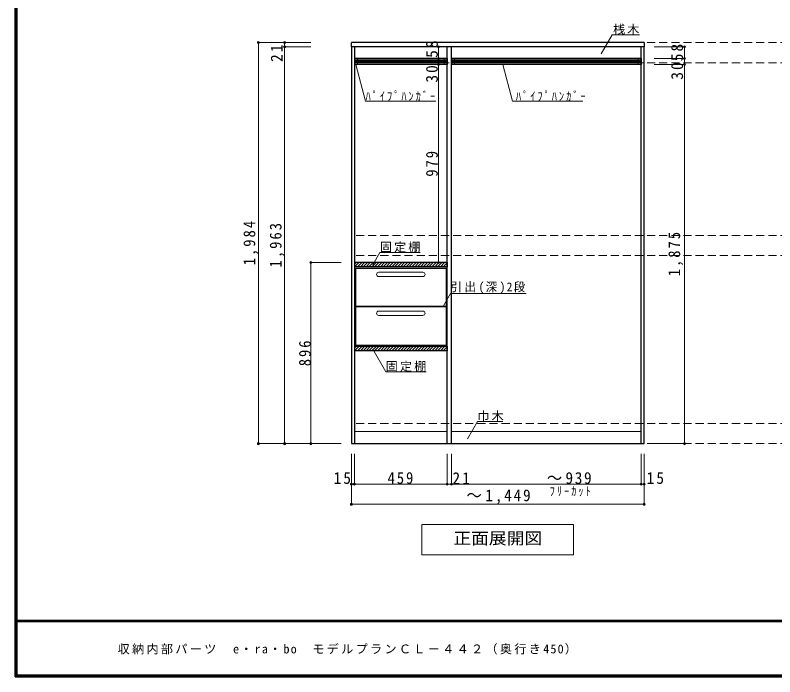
# Model space of a CAD drawing. Units: millimetres at full size, sheet at 1:20. Extents: x -3922 to 3878, y -2932 to 2722.
# Drawn here: x -3922 to -163, y -2864 to 408 of the extents above; entities that cross this region are included whole.
import ezdxf
from ezdxf.enums import TextEntityAlignment as Align

# ---------------------------------------------------------------- set-up
doc = ezdxf.new("R2010")
doc.units = ezdxf.units.MM
doc.header["$LTSCALE"] = 20
doc.header["$PDMODE"] = 32
doc.header["$PDSIZE"] = 10
doc.linetypes.add('DASHED2', pattern=[3, 2, -1])
for name, color, linetype, lineweight in [('0-2', 2, 'Continuous', 35), ('0-3_固定棚', 3, 'Continuous', 25), ('0-6_パイプハンガー', 4, 'Continuous', 9), ('0-7_桟木・巾木', 2, 'Continuous', 35), ('0-8', 7, 'Continuous', 18), ('0-A_文字', 7, 'Continuous', 18), ('0-B_寸法', 7, 'Continuous', 9), ('0-C_ハッチ', 4, 'Continuous', 9), ('F-1_枠', 6, 'Continuous', 40)]:
    doc.layers.add(name, color=color, linetype=linetype, lineweight=lineweight)
doc.layers.add('F-A_文字', color=7, linetype='Continuous')
doc.styles.add('ＭＳ ゴシック', font='')
doc.styles.get('ＭＳ ゴシック').set_extended_font_data('MS Gothic')

msp = doc.modelspace()

# ---------------------------------------------------------------- linework, layer by layer
at = {"layer": '0-2', "color": 3, "lineweight": 25}
for p, q in [((-2258.72, 251.73), (-2258.72, 272.73)), ((-809.72, 272.73), (-2258.72, 272.73)), ((-809.72, 272.73), (-809.72, 251.73)), ((-2258.72, 251.73), (-2258.72, -1711.27)), ((-809.72, 251.73), (-2258.72, 251.73)), ((-2243.72, 251.73), (-2243.72, -1711.27)), ((-1784.72, -1711.27), (-1784.72, 251.73)), ((-1763.72, -1711.27), (-1763.72, 251.73)), ((-824.72, -1711.27), (-824.72, 251.73)), ((-809.72, -1711.27), (-809.72, 251.73)), ((-2258.72, -1711.27), (-809.72, -1711.27))]:
    msp.add_line(p, q, dxfattribs=at)
at = {"layer": '0-3_固定棚'}
for p, q in [((-2243.72, -815.27), (-2243.72, -836.27)), ((-1784.72, -815.27), (-2243.72, -815.27)), ((-1784.72, -815.27), (-1784.72, -836.27)), ((-1784.72, -836.27), (-2243.72, -836.27)), ((-2243.72, -1231.27), (-2243.72, -1252.27)), ((-1784.72, -1231.27), (-2243.72, -1231.27)), ((-1784.72, -1231.27), (-1784.72, -1252.27)), ((-1784.72, -1252.27), (-2243.72, -1252.27))]:
    msp.add_line(p, q, dxfattribs=at)
at = {"layer": '0-6_パイプハンガー', "color": 3, "lineweight": 25}
for p, q in [((-1784.72, 193.73), (-2243.72, 193.73)), ((-2243.72, 193.73), (-2243.72, 163.73)), ((-1784.72, 193.73), (-1784.72, 163.73)), ((-824.72, 193.73), (-1763.72, 193.73)), ((-1763.72, 193.73), (-1763.72, 163.73)), ((-824.72, 193.73), (-824.72, 163.73)), ((-1784.72, 163.73), (-2243.72, 163.73)), ((-824.72, 163.73), (-1763.72, 163.73))]:
    msp.add_line(p, q, dxfattribs=at)
at = {"layer": '0-6_パイプハンガー', "color": 7, "lineweight": 18}
for p, q in [((-2228.72, 193.73), (-2228.72, 163.73)), ((-1799.72, 193.73), (-1799.72, 163.73)), ((-1748.72, 193.73), (-1748.72, 163.73)), ((-839.72, 193.73), (-839.72, 163.73))]:
    msp.add_line(p, q, dxfattribs=at)
at = {"layer": '0-6_パイプハンガー'}
for p, q in [((-2243.72, 184.73), (-1784.72, 184.73)), ((-2243.72, 180.73), (-1784.72, 180.73)), ((-2243.72, 176.73), (-1784.72, 176.73)), ((-2243.72, 172.73), (-1784.72, 172.73)), ((-1763.72, 184.73), (-824.72, 184.73)), ((-1763.72, 180.73), (-824.72, 180.73)), ((-1763.72, 176.73), (-824.72, 176.73)), ((-1763.72, 172.73), (-824.72, 172.73))]:
    msp.add_line(p, q, dxfattribs=at)
at = {"layer": '0-7_桟木・巾木', "color": 7, "lineweight": 18}
for p, q in [((-1784.72, 191.73), (-2243.72, 191.73)), ((-824.72, 191.73), (-1763.72, 191.73)), ((-2243.72, -1651.27), (-1784.72, -1651.27)), ((-1763.72, -1651.27), (-824.72, -1651.27))]:
    msp.add_line(p, q, dxfattribs=at)
at = {"layer": '0-8', "color": 3, "lineweight": 25}
for p, q in [((-2238.72, -843.27), (-2238.72, -1224.27)), ((-2238.72, -843.27), (-1789.72, -843.27)), ((-1789.72, -843.27), (-1789.72, -1224.27)), ((-1789.72, -1032.27), (-2238.72, -1032.27)), ((-1789.72, -1035.27), (-2238.72, -1035.27)), ((-2238.72, -1224.27), (-1789.72, -1224.27))]:
    msp.add_line(p, q, dxfattribs=at)
at = {"layer": '0-8'}
for p, q in [((-2123.22, -863.27), (-1905.22, -863.27)), ((-1789.72, -843.27), (-1784.72, -843.27)), ((-1784.72, -843.27), (-1784.72, -1224.27)), ((-2123.22, -885.27), (-1905.22, -885.27)), ((-2123.22, -1055.27), (-1905.22, -1055.27)), ((-2123.22, -1077.27), (-1905.22, -1077.27)), ((-2238.72, -1224.27), (-2243.72, -1224.27)), ((-1789.72, -1224.27), (-1784.72, -1224.27))]:
    msp.add_line(p, q, dxfattribs=at)
msp.add_lwpolyline([(-2238.72, -843.27), (-2243.72, -843.27), (-2243.72, -1224.27)], dxfattribs=at)
for centre, start, end in [((-2123.22, -874.27), 90, 270), ((-1905.22, -874.27), 270, 90), ((-2123.22, -1066.27), 90, 270), ((-1905.22, -1066.27), 270, 90)]:
    msp.add_arc(centre, 11, start, end, dxfattribs=at)
at = {"layer": '0-A_文字'}
for p, q in [((-1023.13, 216.5), (-968.3, 311.47)), ((-833.72, 311.47), (-968.3, 311.47)), ((-2188.36, -16.87), (-2235.9, 163.73)), ((-1461.11, -16.87), (-1508.65, 163.73)), ((-2188.36, -16.87), (-1839.99, -16.87)), ((-1461.11, -16.87), (-1112.73, -16.87)), ((-2152.54, -826.33), (-2117.52, -765.68)), ((-1917.52, -765.68), (-2117.52, -765.68)), ((-1803.24, -1029.96), (-1768.22, -969.31)), ((-1394.02, -969.31), (-1768.22, -969.31)), ((-1683.8, -1686.83), (-1635.05, -1602.39)), ((-1635.05, -1602.39), (-1509.02, -1602.39)), ((-1159.22, -2111.27), (-1159.22, -2261.27)), ((-1909.22, -2261.27), (-1159.22, -2261.27))]:
    msp.add_line(p, q, dxfattribs=at)
for points in [[(-1888.51, -1355.53), (-2088.51, -1355.53), (-2152.54, -1244.63)], [(-1159.22, -2111.27), (-1909.22, -2111.27), (-1909.22, -2261.27)]]:
    msp.add_lwpolyline(points, dxfattribs=at)
at = {"layer": '0-B_寸法', "color": 4}
for p, q in [((-2718.72, 272.73), (-2718.72, -1711.27)), ((-2718.72, 272.73), (-2588.72, 272.73)), ((-2588.72, 272.73), (-2588.72, 251.73)), ((-2588.72, 272.73), (-2458.72, 272.73)), ((-2588.72, 251.73), (-2588.72, -1711.27)), ((-2588.72, 251.73), (-2458.72, 251.73)), ((-1827.58, 251.73), (-1827.58, 193.73)), ((-609.72, 251.73), (-759.72, 251.73)), ((-609.72, 251.73), (-609.72, 193.73)), ((-1827.58, 193.73), (-1827.58, 163.73)), ((-609.72, 193.73), (-759.72, 193.73)), ((-609.72, 193.73), (-609.72, 163.73)), ((-1827.58, 163.73), (-1827.58, -815.27)), ((-609.72, 163.73), (-759.72, 163.73)), ((-609.72, 163.73), (-609.72, -1711.27)), ((-2458.72, -815.27), (-2308.72, -815.27)), ((-2458.72, -1711.27), (-2458.72, -815.27)), ((-2718.72, -1711.27), (-2588.72, -1711.27)), ((-2588.72, -1711.27), (-2308.72, -1711.27)), ((-609.72, -1711.27), (-759.72, -1711.27)), ((-2258.72, -1911.27), (-2258.72, -1761.27)), ((-2243.72, -1911.27), (-2243.72, -1761.27)), ((-1784.72, -1911.27), (-1784.72, -1761.27)), ((-1763.72, -1911.27), (-1763.72, -1761.27)), ((-824.72, -1911.27), (-824.72, -1761.27)), ((-809.72, -1911.27), (-809.72, -1761.27)), ((-2243.72, -1911.27), (-2258.72, -1911.27)), ((-2258.72, -2011.27), (-2258.72, -1911.27)), ((-1784.72, -1911.27), (-2243.72, -1911.27)), ((-1763.72, -1911.27), (-1784.72, -1911.27)), ((-824.72, -1911.27), (-1763.72, -1911.27)), ((-809.72, -1911.27), (-824.72, -1911.27)), ((-809.72, -2011.27), (-809.72, -1911.27)), ((-2258.72, -2011.27), (-809.72, -2011.27))]:
    msp.add_line(p, q, dxfattribs=at)
at = {"layer": '0-B_寸法', "color": 4, "linetype": 'DASHED2'}
for p, q in [((2424.66, 272.73), (-2258.72, 272.73)), ((2424.66, 172.73), (-2258.72, 172.73)), ((2424.66, -681.27), (-2258.72, -681.27)), ((2424.66, -781.27), (-2258.72, -781.27)), ((2424.66, -1611.27), (-2258.72, -1611.27)), ((2424.66, -1711.27), (-2258.72, -1711.27))]:
    msp.add_line(p, q, dxfattribs=at)
at = {"layer": '0-B_寸法'}
for p in [(-2718.72, 272.73), (-2588.72, 272.73), (-2588.72, 251.73), (-1827.58, 251.73), (-609.72, 251.73), (-1827.58, 193.73), (-609.72, 193.73), (-1827.58, 163.73), (-609.72, 163.73), (-2458.72, -815.27), (-1827.58, -815.27), (-2718.72, -1711.27), (-2588.72, -1711.27), (-2458.72, -1711.27), (-609.72, -1711.27), (-2258.72, -1911.27), (-2243.72, -1911.27), (-1784.72, -1911.27), (-1763.72, -1911.27), (-824.72, -1911.27), (-809.72, -1911.27), (-2258.72, -2011.27), (-809.72, -2011.27)]:
    msp.add_point(p, dxfattribs=at)
at = {"layer": '0-C_ハッチ'}
for p, q in [((-2243.72, -823.46), (-2235.53, -815.27)), ((-2242.38, -836.27), (-2221.38, -815.27)), ((-2228.24, -836.27), (-2207.24, -815.27)), ((-2214.1, -836.27), (-2193.1, -815.27)), ((-2199.96, -836.27), (-2178.96, -815.27)), ((-2185.81, -836.27), (-2164.81, -815.27)), ((-2171.67, -836.27), (-2150.67, -815.27)), ((-2157.53, -836.27), (-2136.53, -815.27)), ((-2143.39, -836.27), (-2122.39, -815.27)), ((-2129.25, -836.27), (-2108.25, -815.27)), ((-2115.1, -836.27), (-2094.1, -815.27)), ((-2100.96, -836.27), (-2079.96, -815.27)), ((-2086.82, -836.27), (-2065.82, -815.27)), ((-2072.68, -836.27), (-2051.68, -815.27)), ((-2058.54, -836.27), (-2037.54, -815.27)), ((-2044.39, -836.27), (-2023.39, -815.27)), ((-2030.25, -836.27), (-2009.25, -815.27)), ((-2016.11, -836.27), (-1995.11, -815.27)), ((-2001.97, -836.27), (-1980.97, -815.27)), ((-1987.82, -836.27), (-1966.82, -815.27)), ((-1973.68, -836.27), (-1952.68, -815.27)), ((-1959.54, -836.27), (-1938.54, -815.27)), ((-1945.4, -836.27), (-1924.4, -815.27)), ((-1931.26, -836.27), (-1910.26, -815.27)), ((-1917.11, -836.27), (-1896.11, -815.27)), ((-1902.97, -836.27), (-1881.97, -815.27)), ((-1888.83, -836.27), (-1867.83, -815.27)), ((-1874.69, -836.27), (-1853.69, -815.27)), ((-1860.55, -836.27), (-1839.55, -815.27)), ((-1846.4, -836.27), (-1825.4, -815.27)), ((-1832.26, -836.27), (-1811.26, -815.27)), ((-1818.12, -836.27), (-1797.12, -815.27)), ((-1803.98, -836.27), (-1784.72, -817.01)), ((-1789.84, -836.27), (-1784.72, -831.15)), ((-2243.72, -1239.46), (-2235.53, -1231.27)), ((-2242.38, -1252.27), (-2221.38, -1231.27)), ((-2228.24, -1252.27), (-2207.24, -1231.27)), ((-2214.1, -1252.27), (-2193.1, -1231.27)), ((-2199.96, -1252.27), (-2178.96, -1231.27)), ((-2185.81, -1252.27), (-2164.81, -1231.27)), ((-2171.67, -1252.27), (-2150.67, -1231.27)), ((-2157.53, -1252.27), (-2136.53, -1231.27)), ((-2143.39, -1252.27), (-2122.39, -1231.27)), ((-2129.25, -1252.27), (-2108.25, -1231.27)), ((-2115.1, -1252.27), (-2094.1, -1231.27)), ((-2100.96, -1252.27), (-2079.96, -1231.27)), ((-2086.82, -1252.27), (-2065.82, -1231.27)), ((-2072.68, -1252.27), (-2051.68, -1231.27)), ((-2058.54, -1252.27), (-2037.54, -1231.27)), ((-2044.39, -1252.27), (-2023.39, -1231.27)), ((-2030.25, -1252.27), (-2009.25, -1231.27)), ((-2016.11, -1252.27), (-1995.11, -1231.27)), ((-2001.97, -1252.27), (-1980.97, -1231.27)), ((-1987.82, -1252.27), (-1966.82, -1231.27)), ((-1973.68, -1252.27), (-1952.68, -1231.27)), ((-1959.54, -1252.27), (-1938.54, -1231.27)), ((-1945.4, -1252.27), (-1924.4, -1231.27)), ((-1931.26, -1252.27), (-1910.26, -1231.27)), ((-1917.11, -1252.27), (-1896.11, -1231.27)), ((-1902.97, -1252.27), (-1881.97, -1231.27)), ((-1888.83, -1252.27), (-1867.83, -1231.27)), ((-1874.69, -1252.27), (-1853.69, -1231.27)), ((-1860.55, -1252.27), (-1839.55, -1231.27)), ((-1846.4, -1252.27), (-1825.4, -1231.27)), ((-1832.26, -1252.27), (-1811.26, -1231.27)), ((-1818.12, -1252.27), (-1797.12, -1231.27)), ((-1803.98, -1252.27), (-1784.72, -1233.01)), ((-1789.84, -1252.27), (-1784.72, -1247.15))]:
    msp.add_line(p, q, dxfattribs=at)
at = {"layer": 'F-1_枠'}
for p, q in [((-3922.03, 2722.29), (-3922.03, -2864.37)), ((-3918.7, 2722.29), (-3918.7, -2864.37)), ((-3915.36, 2722.29), (-3915.36, -2864.37)), ((3877.97, -2587.71), (-3922.03, -2587.71)), ((3877.97, -2591.04), (-3922.03, -2591.04)), ((3877.97, -2857.71), (-3922.03, -2857.71)), ((3877.97, -2861.04), (-3922.03, -2861.04)), ((3877.97, -2864.37), (-3922.03, -2864.37))]:
    msp.add_line(p, q, dxfattribs=at)

# ---------------------------------------------------------------- texts
at = {"layer": '0-A_文字', "style": 'ＭＳ ゴシック', "width": 1.1}
msp.add_text('正面展開図', height=58.65, dxfattribs=at).set_placement((-1754.22, -2226.27), align=Align.BOTTOM_LEFT)
at = {"layer": '0-A_文字', "char_height": 43.99, "attachment_point": 7, "style": 'ＭＳ ゴシック'}
for s, insert in [('\\T1.17;桟木', (-963.72, 311.47)), ('\\T1.39;\\W0.85;ﾊﾟｲﾌﾟﾊﾝｶﾞｰ', (-2188.36, -16.87)), ('\\T1.39;\\W0.85;ﾊﾟｲﾌﾟﾊﾝｶﾞｰ', (-1444.28, -16.87)), ('\\T1.17;固定棚', (-2117.52, -765.68)), ('\\T1.22;\\W0.95;引出(深)2段', (-1768.22, -969.31)), ('\\T1.17;固定棚', (-2088.51, -1355.53)), ('\\T1.17;巾木', (-1635.05, -1602.39)), ('\\T1.39;\\W0.85;ﾌﾘｰｶｯﾄ', (-1277.24, -1971.27))]:
    msp.add_mtext(s, dxfattribs=dict(at, insert=insert))
at = {"layer": '0-B_寸法', "char_height": 58.65, "attachment_point": 7, "rotation": 90, "style": 'ＭＳ ゴシック'}
for s, insert in [('\\T1.27;\\W0.95;58', (-1830.25, 196.84)), ('\\T1.27;\\W0.95;21', (-2599.11, 176.73)), ('\\T1.27;\\W0.95;58', (-616.77, 180.23)), ('\\T1.27;\\W0.95;30', (-1830.16, 74.32)), ('\\T1.27;\\W0.95;30', (-616.77, 88.73)), ('\\T1.27;\\W0.9;979', (-1830.25, -390.77)), ('\\T1.28;\\W0.9;1,984', (-2719.11, -829.27)), ('\\T1.28;\\W0.9;1,963', (-2589.11, -839.77)), ('\\T1.28;\\W0.9;1,875', (-616.77, -883.77)), ('\\T1.27;\\W0.9;896', (-2458.72, -1328.27))]:
    msp.add_mtext(s, dxfattribs=dict(at, insert=insert))
at = {"layer": '0-B_寸法', "char_height": 58.65, "attachment_point": 7, "style": 'ＭＳ ゴシック'}
for s, insert in [('\\T1.27;\\W0.95;15', (-2346.65, -1911.27)), ('\\T1.27;\\W0.9;459', (-2079.22, -1911.27)), ('\\T1.27;\\W0.95;21', (-1758.26, -1911.27)), ('\\T1.21;\\W0.95;～939', (-1291.24, -1911.27)), ('\\T1.27;\\W0.95;15', (-797.72, -1911.27)), ('\\T1.23;\\W0.95;～1,449', (-1689.22, -2011.27))]:
    msp.add_mtext(s, dxfattribs=dict(at, insert=insert))
at = {"layer": 'F-A_文字', "insert": (-3415.36, -2754.37), "char_height": 43.99, "attachment_point": 7, "style": 'ＭＳ ゴシック'}
msp.add_mtext('\\T1.19;収納内部パーツ\u3000e・ra・bo\u3000モデルプランＣＬ－４４２（奥行き450）', dxfattribs=at)

doc.saveas('drawing.dxf')
